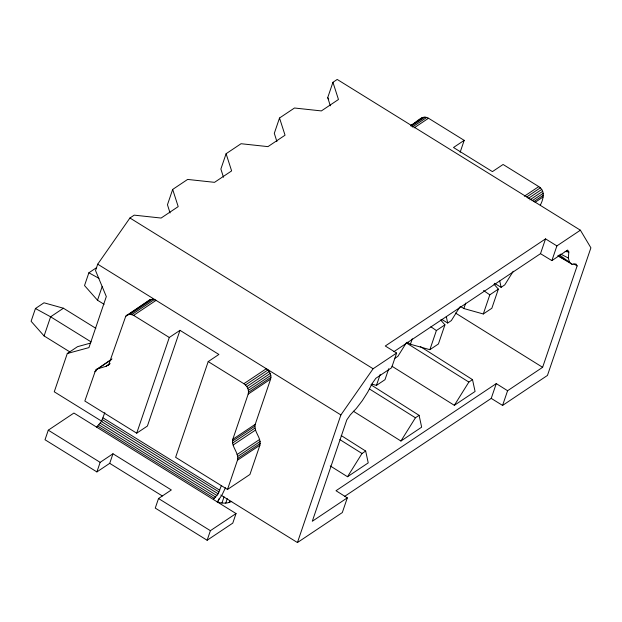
<?xml version="1.0" encoding="UTF-8"?>
<svg xmlns="http://www.w3.org/2000/svg" width="622" height="622" viewBox="0 0 622 622"><rect width="100%" height="100%" fill="white"/><g stroke="black" fill="none" stroke-linecap="round" stroke-linejoin="round"><path stroke-width="0.93" d="M344.658 496.372L491.232 398.391L502.584 405.427L507.583 390.733L542.617 367.314L577.138 265.905L575.995 263.992L572.053 264.257L569.449 262.22L568.345 258.029L568.827 251.972L567.676 250.052L551.885 260.61L540.502 253.675L393.928 351.648M227.504 489.467L237.464 460.21C239.346 452.785 230.91 446.744 232.791 439.319L248.186 394.107C249.344 390.165 247.214 385.873 243.871 383.704L208.207 361.592L175.622 457.31L227.504 489.467L249.935 474.469L259.903 445.212C261.784 437.787 253.348 431.746 255.23 424.321L270.624 379.109C271.783 375.167 269.653 370.875 266.309 368.706L243.871 383.704M540.3 205.128C543.418 199.444 545.525 190.604 538.761 186.592L503.097 164.48L492.414 171.618L453.5 147.5L464.183 140.362L428.519 118.25C421.747 114.098 416.18 123.187 410.598 125.457M95.85 328.33L63.428 308.224L43.991 302.797L35.446 308.512L31.1 321.271L44.092 335.942L69.617 351.764M44.092 335.942L50.607 316.8L63.428 308.224M96.635 267.608L88.868 272.801L84.522 285.56L97.514 300.232L104.099 304.313M90.229 343.181L77.548 346.664L67.293 353.514L54.262 391.798L102.07 421.444M502.584 405.427L547.453 375.431L590.9 247.82L580.396 230.202L337.21 79.445L332.941 82.306L338.469 99.497L321.372 110.918L294.478 108.01L279.519 118.009L285.047 135.207L267.95 146.629L241.056 143.721L226.097 153.72L231.625 170.91L214.528 182.339L187.634 179.431L172.675 189.43L178.203 206.621L161.106 218.05L134.212 215.142L129.936 217.995L97.708 264.187L95.531 270.57L106.315 296.57L88.938 347.612L67.293 353.514M48.275 430.183L45.017 439.754L96.892 471.919L109.713 463.343L112.971 453.772L171.338 489.957L158.517 498.525L155.259 508.096L207.134 540.254L232.776 523.118L236.033 513.547L73.917 413.047L48.275 430.183L100.15 462.348L112.971 453.772M97.514 300.232L102.163 286.555M111.976 358.933L95.578 370.253L84.833 401.027L136.716 433.184L147.398 426.047L179.983 330.336L218.89 354.454L208.207 361.592M172.675 189.43L167.458 204.739L170.055 212.949M96.612 427.112L101.402 421.452L104.838 412.658M96.892 471.919L100.15 462.348M226.097 153.72L220.88 169.036L223.477 177.247M136.716 433.184L169.301 337.474L179.983 330.336M279.519 118.009L274.302 133.326L276.899 141.536M330.321 105.826L327.724 97.615L332.941 82.306M213.338 499.474L218.128 493.814L221.269 485.883M219.1 498.712L217.879 502.288C222.443 503.353 227.559 503.789 231.765 501.355M207.134 540.254L210.392 530.683L236.033 513.547M221.93 503.042L224.052 496.791M225.755 503.136L227.279 498.673M229.114 502.56L229.72 500.772M220.779 495.026L297.44 542.555L340.887 414.936L373.114 368.753L396.618 353.039L385.275 346.003L545.541 238.879L556.884 245.908L580.396 230.202M371.824 384.101L376.45 385.399L380.174 374.46M460.156 152.211L464.183 140.362M388.719 368.745L384.995 379.684L376.45 385.399M507.583 390.733L496.27 383.595L336.004 490.727L347.317 497.857L342.318 512.559L297.44 542.555M396.618 353.039L391.619 367.734L375.82 378.3L372.306 383.331L367.726 392.132L362.284 400.7L356.344 408.444L350.326 414.835L346.812 419.866L312.291 521.275L347.317 497.857M440.609 319.941L444.932 324.832L438.417 343.974L429.872 349.688L410.434 344.254L412.3 338.788M429.872 349.688L436.387 330.546L444.932 324.832M494.031 284.231L498.354 289.121L491.839 308.263L483.294 313.978L463.856 308.543L465.722 303.077M483.294 313.978L489.809 294.836L498.354 289.121M491.232 398.391L496.27 383.595M540.502 253.675L545.541 238.879M551.885 260.61L556.884 245.908M225.491 487.702L222.046 494.887L217.179 502.001M126.927 315.074L130.099 314.211L133.629 315.362L156.068 300.364L152.538 299.213L149.366 300.076L125.761 316.209L108.796 364.453L106.144 366.272L96.752 369.11M406.43 342.668L397.917 356.297L395.001 358.249M347.504 476.74L362.012 453.485L365.666 451.051L368.232 462.885L347.504 476.74L330.266 465.94M459.852 306.957L451.339 320.587L447.692 323.028L441.877 319.506M400.926 441.029L415.434 417.782L419.088 415.341L421.654 427.174L400.926 441.029L353.312 411.204M513.274 271.246L504.761 284.884L501.114 287.317L494.467 283.29M454.348 405.326L468.856 382.071L472.51 379.63L475.076 391.471L454.348 405.326L391.961 366.234M148.191 301.211L149.366 300.076M420.643 119.097L421.817 117.955M327.724 97.615L328.696 99.178M125.761 316.209L150.843 299.392M410.481 125.846L423.302 117.278M130.099 314.211L152.538 299.213M411.367 126.196L424.989 117.091M131.88 314.545L154.318 299.547M412.347 127.067L426.77 117.426M414.096 127.891L428.519 118.25M95.578 370.253L111.05 359.858M94.801 371.762L96.402 370.696M106.144 366.272L110.156 363.598M107.629 365.588L109.231 364.515M524.338 196.233L538.761 186.592M245.48 384.964L267.911 369.966M526.741 196.956L540.362 187.844M246.825 386.573L269.264 371.575M528.094 198.558L541.715 189.453M247.82 388.416L270.259 373.418M529.89 199.872L542.711 191.304M248.403 390.375L270.842 375.377M532.074 200.758L543.294 193.263M248.528 392.319L270.967 377.321M533.8 201.629L543.418 195.199M248.186 394.107L270.624 379.109M535.06 202.344L543.076 196.987M232.791 439.319L255.23 424.321M232.449 441.107L254.888 426.109M232.574 443.051L255.012 428.053M233.157 445.01L255.595 430.012M237.099 454.519L259.537 439.521M237.682 456.478L260.12 441.48M237.806 458.422L260.245 443.424M237.464 460.21L259.903 445.212M565.134 251.475L568.827 251.972L566.37 250.495M560.71 254.103L568.345 258.029M88.868 272.801L98.976 278.329M35.446 308.512L50.607 316.8L91.139 341.921M557.996 255.766L569.449 262.22L559.271 254.841M558.027 255.891L572.053 264.257M573.811 263.907L577.138 265.905M460.583 306.514L463.856 308.543M407.161 342.224L410.434 344.254M129.936 217.995L373.114 368.753M97.708 264.187L340.887 414.936M133.629 315.362L169.301 337.474M103.058 417.875L219.784 490.237M102.35 419.625L219.076 491.986M101.402 421.452L218.128 493.814M100.274 423.224L217 495.586M99.038 424.834L215.772 497.188M97.794 426.156L214.52 498.517M109.713 463.343L162.326 495.959M158.517 498.525L210.392 530.683M455.483 313.037L542.617 367.314M406.469 342.979L468.856 382.071M369.468 388.975L415.434 417.782M339.853 439.598L362.012 453.485M420.278 346.508L472.51 379.63M370.937 384.808L419.088 415.341M341.183 435.524L365.666 451.051M483.535 290.536L489.809 294.836M430.898 326.783L436.387 330.546M499.73 280.942L501.114 287.317M446.308 316.652L447.692 323.028"/></g></svg>
